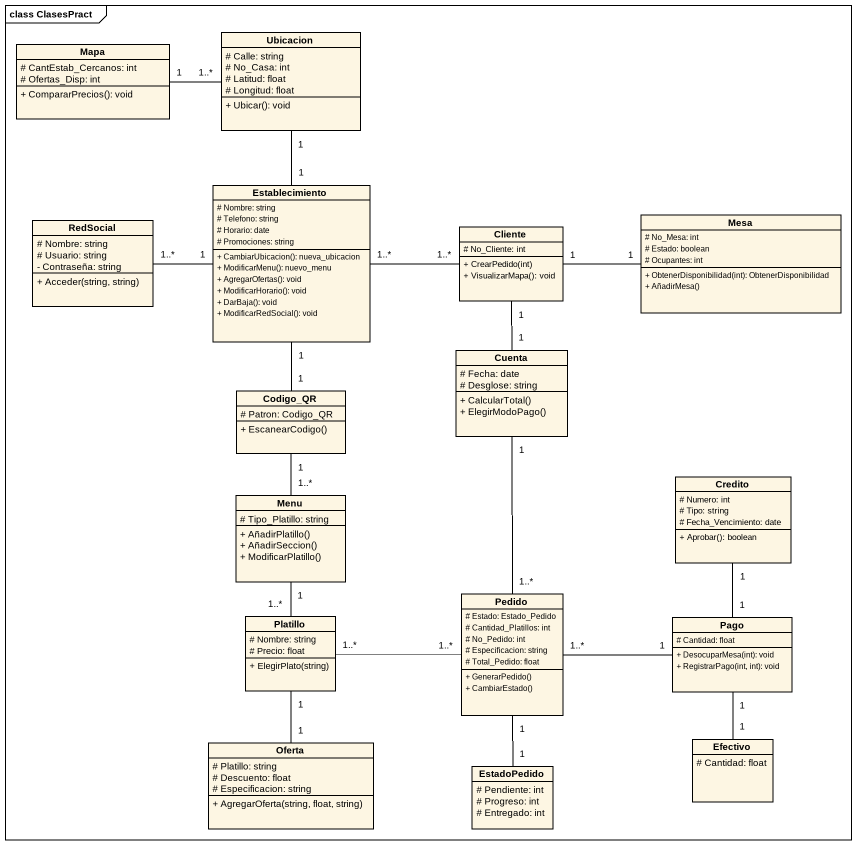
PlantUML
@startuml
mainframe class ClasesPract
hide circle
hide empty members
skinparam classAttributeIconSize 0
class Mapa {
  # CantEstab_Cercanos: int
  # Ofertas_Disp: int
  + CompararPrecios(): void
}
class Ubicacion {
  # Calle: string
  # No_Casa: int
  # Latitud: float
  # Longitud: float
  + Ubicar(): void
}
class Establecimiento {
  # Nombre: string
  # Telefono: string
  # Horario: date
  # Promociones: string
  + CambiarUbicacion(): nueva_ubicacion
  + ModificarMenu(): nuevo_menu
  + AgregarOfertas(): void
  + ModificarHorario(): void
  + DarBaja(): void
  + ModificarRedSocial(): void
}
class RedSocial {
  # Nombre: string
  # Usuario: string
  - Contraseña: string
  + Acceder(string, string)
}
class Cliente {
  # No_Cliente: int
  + CrearPedido(int)
  + VisualizarMapa(): void
}
class Mesa {
  # No_Mesa: int
  # Estado: boolean
  # Ocupantes: int
  + ObtenerDisponibilidad(int): ObtenerDisponibilidad
  + AñadirMesa()
}
class Cuenta {
  # Fecha: date
  # Desglose: string
  + CalcularTotal()
  + ElegirModoPago()
}
class Codigo_QR {
  # Patron: Codigo_QR
  + EscanearCodigo()
}
class Menu {
  # Tipo_Platillo: string
  + AñadirPlatillo()
  + AñadirSeccion()
  + ModificarPlatillo()
}
class Credito {
  # Numero: int
  # Tipo: string
  # Fecha_Vencimiento: date
  + Aprobar(): boolean
}
class Pedido {
  # Estado: Estado_Pedido
  # Cantidad_Platillos: int
  # No_Pedido: int
  # Especificacion: string
  # Total_Pedido: float
  + GenerarPedido()
  + CambiarEstado()
}
class Platillo {
  # Nombre: string
  # Precio: float
  + ElegirPlato(string)
}
class Pago {
  # Cantidad: float
  + DesocuparMesa(int): void
  + RegistrarPago(int, int): void
}
class Oferta {
  # Platillo: string
  # Descuento: float
  # Especificacion: string
  + AgregarOferta(string, float, string)
}
class Efectivo {
  # Cantidad: float
}
class EstadoPedido {
  # Pendiente: int
  # Progreso: int
  # Entregado: int
}
Mapa "1" -right- "1..*" Ubicacion
Ubicacion "1" -- "1" Establecimiento
Establecimiento "1..*" -right- "1..*" Cliente
Establecimiento "1" -- "1" Codigo_QR
RedSocial "1..*" -right- "1" Establecimiento
Cliente "1" -right- "1" Mesa
Cliente "1" -- "1" Cuenta
Cuenta "1" -- "1..*" Pedido
Codigo_QR "1" -- "1..*" Menu
Menu "1" -- "1..*" Platillo
Pedido "1..*" -right- "1" Pago
Pedido "1" -- "1" EstadoPedido
Platillo "1..*" -right- "1..*" Pedido
Platillo "1" -- "1" Oferta
Pago "1" -up- "1" Credito
Pago "1" -- "1" Efectivo
@enduml
